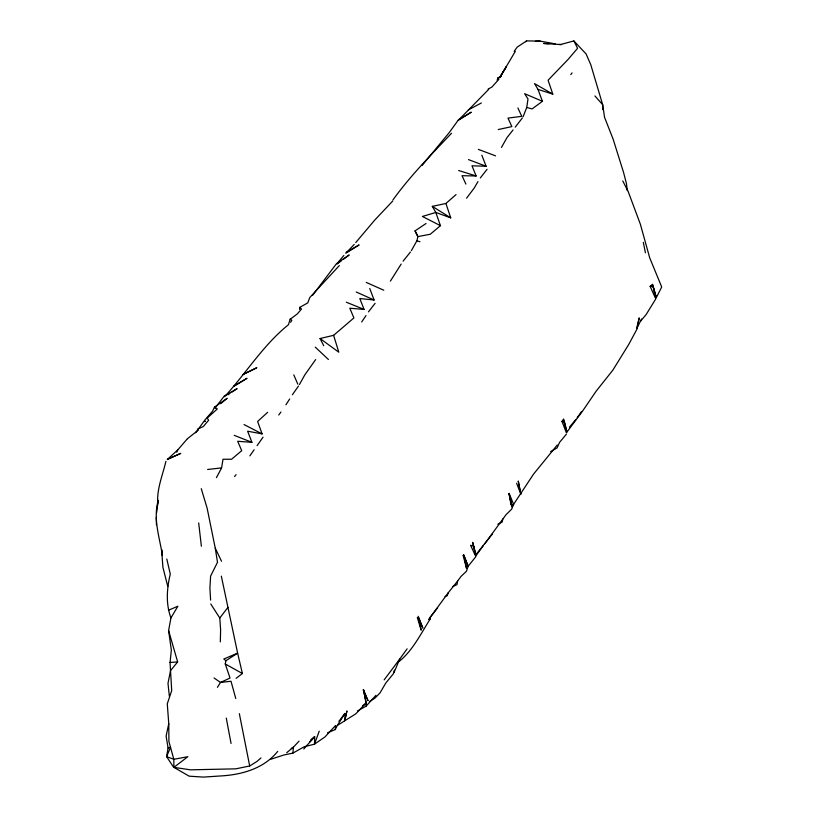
<?xml version="1.0" encoding="UTF-8"?>
<svg xmlns="http://www.w3.org/2000/svg" width="818" height="818" viewBox="0 0 818 818"><rect width="100%" height="100%" fill="white"/><g stroke="black" fill="none" stroke-linecap="round" stroke-linejoin="round"><path stroke-width="1.23" d="M357.476 710.965L366.096 706.149L366.147 702.989L363.458 689.727L366.147 702.989L355.789 713.828L337.333 725.454L335.247 729.564L327.548 732.795M304.674 746.63L314.521 744.175L314.674 736.681L310.758 739.789M220.318 641.864L220.615 629.788L219.786 618.009L210.758 603.981M166.79 558.991L170.287 574.093C166.811 588.336 165.686 603.96 170.942 617.907L168.6 630.525L171.34 650.116L170.052 662.457L171.698 690.658L167.271 703.828L168.774 723.746L168.917 741.599L173.835 759.288L173.897 767.356L189.142 776.17L203.345 777.1L220.134 775.985C241.586 774.861 263.744 768.726 277.711 751.384M161.667 549.706L162.424 555.514C159.561 537.211 152.976 518.96 158.211 500.309L156.616 512.733M157.741 504.113C156.606 489.041 162.577 475.555 165.901 461.332M283.008 755.178L292.905 753.102L293.386 747.192L299.071 741.118M335.247 729.564L335.595 725.454L324.899 736.998L314.449 744.186L319.235 731.18M299.572 309.378L299.828 307.343L307.752 302.885L309.797 297.517L339.317 265.594M526.741 107.495L527.999 98.958L524.614 93.681L542.426 101.299L532.109 108.917L526.741 107.495L523.07 116.78M221.586 467.947L223.007 459.256L231.555 459.256L241.719 450.687L237.69 441.28L251.924 442.323L247.619 431.198L262.108 433.908L257.609 421.474L267.67 412.303M369.726 701.445L374.961 698.102L379.992 692.948L385.748 683.112L393.315 673.827L394.409 670.136M166.146 736.435L168.079 747.928L166.596 756.64L173.344 766.855M475.677 556.884L468.141 566.23L466.424 571.271L461.015 576.424L457.61 581.066L457.006 584.604L452.64 586.608M217.414 687.335L220.512 682.447L230.022 678.05L225.257 663.971L225.891 660.719L237.629 653.142L221.341 576.158M502.794 519.031L502.191 522.027L497.845 524.246M345.165 719.421L346.944 710.924L344.531 720.801L345.165 719.421L344.859 713.49L338.877 721.364M166.177 735.668L168.774 723.746M636.752 328.038L639.216 317.865L636.915 329.235L628.817 344.306L612.907 370.063L596.21 391.096L582.365 411.382L566.915 432.088L563.52 419.205L561.966 421.393L566.383 432.814L563.52 419.205M411.372 250.656L416.843 240.891L417.916 236.596L415.033 230.891L426.045 223.488M497.16 80.256L497.865 77.925L501.322 76.278M288.652 323.928L290.185 319.214L297.231 313.979L301.505 309.081L299.828 307.343M457.61 581.066L448.223 592.794L447.231 595.627L445.033 596.557M557.242 445.023L533.51 474.154L513.592 504.358L511.679 509.144L506.066 514.655L484.716 543.847M176.79 452.211L177.721 449.972L167.25 459.532L180.788 453.366L167.629 459.154M393.99 672.621L399.665 659.134L407.119 648.848M636.987 328.182L641.506 319.02M220.707 403.693L227.138 398.315L214.459 407.139L212.639 411.106L204.96 419.951L195.635 432.773M216.422 477.63L221.494 468.141M515.309 51.36L499.665 77.782M299.398 384.593L304.838 374.838L315.676 359.552M290.646 322.323L291.821 320.227L290.185 319.214M477.947 181.606L474.358 187.833L466.567 198.212M401.168 264.061L390.38 281.136M501.454 147.434L506.966 137.659L513.06 129.929M170.942 617.907L177.874 606.21L168.447 610.248M499.778 77.587L506.342 66.636L499.747 77.27M337.333 725.454L344.859 713.49M285.922 404.777L289.684 398.99M361.668 321.975L365.994 315.615M249.848 455.871L254.112 449.777M292.374 394.767L298.468 386.086M257.097 445.646L263.059 437.18M384.184 679.84L399.665 659.134M463.162 555.545L463.98 555.647L466.546 568.469L463.162 555.545L463.673 554.819L468.141 566.23L463.673 554.819M511.884 506.731L513.592 504.358L509.164 493.387L511.884 506.731L509.052 493.551L510.984 504.716L513.592 504.358M514.154 51.319L517.16 47.147L526.587 40.9L540.115 41.105L555.228 43.855M224.602 396.71C246.269 372.926 263.386 344.838 288.672 324.541M475.882 555.882L472.712 542.426L475.882 555.882L483.346 545.596M575.739 419.593L569.471 427.17M577.191 417.589L581.567 411.577M570.78 74.632L572.058 72.884M392.957 199.899C410.299 175.839 431.25 154.643 451.546 133.232M448.223 592.794L428.857 619.246M278.723 414.992L280.952 412.006M312.496 295.431L336.464 263.703L349.163 254.971L343.202 259.418M219.786 618.009L227.905 607.416M368.478 311.863L375.094 303.345M515.217 127.168L522.344 118.007M234.602 476.516L236.065 474.644M480.309 177.956L487.058 169.336M492.528 533.817L476.495 553.919M429.511 618.122L437.63 607.815M403.121 261.147L410.411 252.046M355.728 242.578L374.889 219.919L392.763 201.003M168.6 630.525L177.649 661.936L170.502 670.658L167.997 683.316L169.346 696.241M215.042 408.121L224.234 396.086L237.128 388.622L231.995 392.078M337.006 263.703L343.846 255.472M566.414 434.164L559.584 442.334L557.058 447.916L550.616 451.618M640.545 321.198L646.128 314.562L655.3 299.674L661.711 286.985L649.707 257.834L640.392 224.285L628.173 191.504L622.743 180.942M177.803 449.88L187.066 439.123M422.057 165.502L449.215 132.618L458.417 119.898L471.27 112.178L458.305 120.318L488.632 89.448L488.111 89.111L491.874 87.076L498.837 79.366L497.865 77.925M204.991 420.994L204.49 421.577L205.195 421.423M303.775 749.002L314.674 736.681L309.654 742.018M366.096 706.149L375.912 695.341M354.245 244.418L345.82 253.253L359.092 244.93L346.198 252.373M525.739 41.728L526.587 40.9M260.942 757.959L256.903 761.497L249.694 765.985L235.84 768.838L190.441 769.83L173.897 767.356L187.833 756.711L173.835 759.288L166.596 756.64L170.553 747.243L168.079 747.928M415.033 230.891L417.916 236.596L430.278 234.245L440.442 225.666L435.82 212.455L432.313 206.361L445.922 203.477L456.035 194.612M323.734 345.728L320.053 338.529L333.611 335.329L353.897 317.946L349.818 308.222L364.071 309.429L359.808 298.529L374.102 300.001L369.746 288.498M650.157 286.351L653.265 286.648L655.249 297.803L650.157 286.351L652.488 284.378L656.118 296.781L652.488 284.378M286.699 752.693L293.386 747.192L291.218 748.542M362.435 705.965L366.147 702.989M187.373 438.775L198.293 430.104L197.465 429.215L203.314 426.526L208.631 420.258L207.22 418.049L217.302 408.969L214.459 407.139M236.116 678.347L242.394 673.511L237.629 653.142L223.795 659.022L225.891 660.719M337.241 263.877L341.218 260.901M227.885 394.838L229.94 393.458M398.366 662.038C412.63 651.046 420.769 633.664 430.391 618.725L428.826 619.574M233.498 386.536L247.016 378.284L234.153 385.922M292.905 753.102L304.398 746.64M468.346 109.898L481.332 102.986M242.823 374.705L256.862 367.701L243.784 373.949M270.86 759.227L282.282 755.515M627.294 190.614L626.455 183.641L623.551 172.404L613.132 139.152L604.574 117.403L602.672 104.694L590.79 64.724L586.107 53.957L573.888 40.941L560.391 44.561L543.602 43.456L548.704 43.763M498.264 129.551L511.863 126.596L507.988 118.109L521.772 116.33L517.906 107.996M207.598 469.481L221.412 467.916M170.052 662.457L177.649 661.936M535.33 41.309L540.115 41.105M481.822 155.175L486.117 166.248L471.986 165.798L476.127 175.962L462.027 175.706L465.892 184.081M559.123 44.417L561.537 44.612M363.264 689.993L368.049 700.729L363.458 689.727M561.966 421.393L564.492 421.914L566.915 432.088M416.843 240.891L419.951 241.719M458.663 170.512L476.127 175.962M552.804 94.121L534.543 83.62L538.009 89.418L552.804 94.121L548.07 80.215L567.866 59.673L577.59 48.303L573.888 40.941M445.922 203.477L450.728 217.854L435.82 212.455L422.385 216.463L440.442 225.666M468.458 159.592L486.117 166.248M478.366 149.377L495.555 155.87M234.214 435.35L251.924 442.323M346.321 302.22L364.071 309.429M366.229 282.404L383.775 290.226M356.229 292.016L374.102 300.001M244.03 424.552L262.108 433.908M225.257 663.971L242.394 673.511M432.313 206.361L450.728 217.854M214.04 677.969L220.512 682.447L231.003 681.261L235.778 698.511M320.053 338.529L338.805 352.2L333.611 335.329M315.278 347.139L328.447 359.521M594.911 95.951L602.672 104.694L602.672 109.592M201.269 488.694L207.158 508.315L215.267 548.224L221.525 561.23M293.774 374.849L297.783 384.112M516.608 483.244L520.831 494.144L518.234 481.035L520.831 494.133M538.009 89.418L542.426 101.299M167.772 586.424L162.925 567.375L161.606 549.798M239.347 713.685L249.694 765.985M643.326 242.373L645.402 252.793M226.269 718.092L231.054 743.46M215.267 548.224L217.506 562.293L210.594 576.107L209.909 588.285L210.615 600.105M201.371 546.23L198.682 522.937M156.289 517.324L156.432 524.778M474.051 546.434L470.554 545.279L475.647 556.179L474.051 546.434M418.796 618.173L417.282 617.539L421.188 630.177L418.202 616.312L422.814 628.081L418.796 618.173"/></g></svg>
